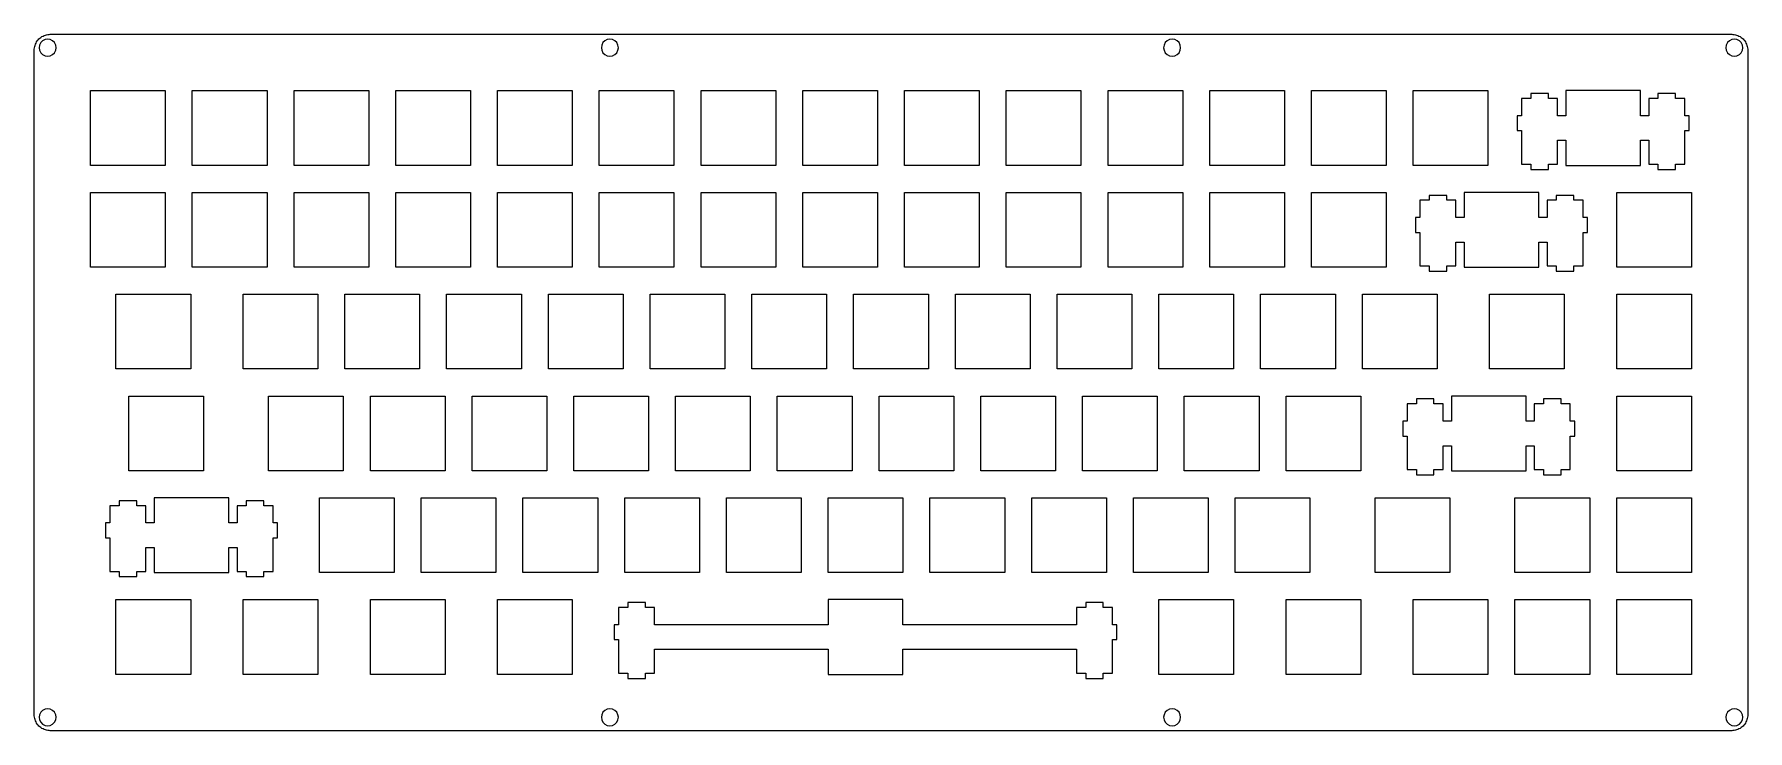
# Model space of a CAD drawing. Extents: x 0 to 321, y 0 to 130.
import ezdxf

# ---------------------------------------------------------------- set-up
doc = ezdxf.new("R2010")
doc.units = 0
doc.header["$MEASUREMENT"] = 0

msp = doc.modelspace()

# ---------------------------------------------------------------- linework, layer by layer
at = {"color": 0}
for p, q in [((0.177767, 128.133), (0.241157, 128.36)), ((0.241157, 128.36), (0.323839, 128.58)), ((0.323839, 128.58), (0.421679, 128.794)), ((0.421679, 128.794), (0.537436, 129.001)), ((0.537436, 129.001), (0.666972, 129.197)), ((0.666972, 129.197), (0.813043, 129.381)), ((0.813043, 129.381), (0.972894, 129.555)), ((0.972894, 129.555), (1.14653, 129.715)), ((1.08314, 128.421), (1.00459, 127.929)), ((1.30914, 128.866), (1.08314, 128.421)), ((1.14653, 129.715), (1.33119, 129.861)), ((1.66191, 129.219), (1.30914, 128.866)), ((1.33119, 129.861), (1.52687, 129.99)), ((1.52687, 129.99), (1.73357, 130.106)), ((2.10702, 129.445), (1.66191, 129.219)), ((1.73357, 130.106), (1.94717, 130.204)), ((1.94717, 130.204), (2.16765, 130.286)), ((2.59898, 129.523), (2.10702, 129.445)), ((2.16765, 130.286), (2.39503, 130.35)), ((2.39503, 130.35), (2.62516, 130.397)), ((3.09232, 129.445), (2.59898, 129.523)), ((2.62516, 130.397), (2.85943, 130.423)), ((2.85943, 130.423), (3.09507, 130.433)), ((3.53741, 129.219), (3.09232, 129.445)), ((3.09507, 130.433), (317.906, 130.433)), ((3.89019, 128.866), (3.53741, 129.219)), ((4.11621, 128.421), (3.89019, 128.866)), ((4.19474, 127.929), (4.11621, 128.421)), ((106.35, 128.421), (106.273, 127.927)), ((106.576, 128.866), (106.35, 128.421)), ((106.929, 129.219), (106.576, 128.866)), ((107.374, 129.445), (106.929, 129.219)), ((107.867, 129.522), (107.374, 129.445)), ((108.359, 129.445), (107.867, 129.522)), ((108.804, 129.219), (108.359, 129.445)), ((109.157, 128.866), (108.804, 129.219)), ((109.383, 128.421), (109.157, 128.866)), ((109.463, 127.927), (109.383, 128.421)), ((211.617, 128.421), (211.54, 127.927)), ((211.843, 128.866), (211.617, 128.421)), ((212.196, 129.219), (211.843, 128.866)), ((212.641, 129.445), (212.196, 129.219)), ((213.134, 129.522), (212.641, 129.445)), ((213.626, 129.445), (213.134, 129.522)), ((214.071, 129.219), (213.626, 129.445)), ((214.424, 128.866), (214.071, 129.219)), ((214.65, 128.421), (214.424, 128.866)), ((214.73, 127.927), (214.65, 128.421)), ((316.884, 128.421), (316.807, 127.927)), ((317.11, 128.866), (316.884, 128.421)), ((317.464, 129.219), (317.11, 128.866)), ((317.908, 129.445), (317.464, 129.219)), ((317.906, 130.433), (318.142, 130.423)), ((318.401, 129.522), (317.908, 129.445)), ((318.142, 130.423), (318.375, 130.397)), ((318.375, 130.397), (318.607, 130.35)), ((318.893, 129.445), (318.401, 129.522)), ((318.607, 130.35), (318.834, 130.286)), ((318.834, 130.286), (319.054, 130.204)), ((319.338, 129.219), (318.893, 129.445)), ((319.054, 130.204), (319.268, 130.106)), ((319.268, 130.106), (319.473, 129.99)), ((319.691, 128.866), (319.338, 129.219)), ((319.473, 129.99), (319.669, 129.861)), ((319.669, 129.861), (319.855, 129.715)), ((319.917, 128.421), (319.691, 128.866)), ((319.855, 129.715), (320.027, 129.555)), ((319.997, 127.927), (319.917, 128.421)), ((320.027, 129.555), (320.187, 129.381)), ((320.187, 129.381), (320.333, 129.197)), ((320.333, 129.197), (320.464, 129.001)), ((320.464, 129.001), (320.58, 128.794)), ((320.58, 128.794), (320.678, 128.58)), ((320.678, 128.58), (320.759, 128.36)), ((320.759, 128.36), (320.824, 128.133)), ((0.095085, 127.433), (0.104731, 127.669)), ((0.095085, 3.12263), (0.095085, 127.433)), ((0.104731, 127.669), (0.130914, 127.903)), ((0.130914, 127.903), (0.177767, 128.133)), ((1.00459, 127.929), (1.08314, 127.435)), ((1.08314, 127.435), (1.30914, 126.99)), ((1.30914, 126.99), (1.66191, 126.638)), ((1.66191, 126.638), (2.10702, 126.412)), ((2.10702, 126.412), (2.59898, 126.333)), ((2.59898, 126.333), (3.09232, 126.412)), ((3.09232, 126.412), (3.53741, 126.638)), ((3.53741, 126.638), (3.89019, 126.99)), ((3.89019, 126.99), (4.11621, 127.435)), ((4.11621, 127.435), (4.19474, 127.929)), ((106.273, 127.927), (106.35, 127.435)), ((106.35, 127.435), (106.576, 126.99)), ((106.576, 126.99), (106.929, 126.638)), ((106.929, 126.638), (107.374, 126.412)), ((107.374, 126.412), (107.867, 126.331)), ((107.867, 126.331), (108.359, 126.412)), ((108.359, 126.412), (108.804, 126.638)), ((108.804, 126.638), (109.157, 126.99)), ((109.157, 126.99), (109.383, 127.435)), ((109.383, 127.435), (109.463, 127.927)), ((211.54, 127.927), (211.617, 127.435)), ((211.617, 127.435), (211.843, 126.99)), ((211.843, 126.99), (212.196, 126.638)), ((212.196, 126.638), (212.641, 126.412)), ((212.641, 126.412), (213.134, 126.331)), ((213.134, 126.331), (213.626, 126.412)), ((213.626, 126.412), (214.071, 126.638)), ((214.071, 126.638), (214.424, 126.99)), ((214.424, 126.99), (214.65, 127.435)), ((214.65, 127.435), (214.73, 127.927)), ((316.807, 127.927), (316.884, 127.435)), ((316.884, 127.435), (317.11, 126.99)), ((317.11, 126.99), (317.464, 126.638)), ((317.464, 126.638), (317.908, 126.412)), ((317.908, 126.412), (318.401, 126.331)), ((318.401, 126.331), (318.893, 126.412)), ((318.893, 126.412), (319.338, 126.638)), ((319.338, 126.638), (319.691, 126.99)), ((319.691, 126.99), (319.917, 127.435)), ((319.917, 127.435), (319.997, 127.927)), ((320.824, 128.133), (320.869, 127.903)), ((320.869, 127.903), (320.897, 127.669)), ((320.897, 127.669), (320.906, 127.433)), ((320.906, 127.433), (320.906, 3.12263)), ((10.6302, 119.898), (24.62, 119.898)), ((10.6302, 105.908), (10.6302, 119.898)), ((24.62, 119.898), (24.62, 105.908)), ((29.6802, 119.898), (43.67, 119.898)), ((29.6802, 105.908), (29.6802, 119.898)), ((43.67, 119.898), (43.67, 105.908)), ((48.7303, 119.898), (62.72, 119.898)), ((48.7303, 105.908), (48.7303, 119.898)), ((62.72, 119.898), (62.72, 105.908)), ((67.7788, 119.898), (81.77, 119.898)), ((67.7788, 105.908), (67.7788, 119.898)), ((81.77, 119.898), (81.77, 105.908)), ((86.8288, 119.898), (100.82, 119.898)), ((86.8288, 105.908), (86.8288, 119.898)), ((100.82, 119.898), (100.82, 105.908)), ((105.879, 119.898), (119.87, 119.898)), ((105.879, 105.908), (105.879, 119.898)), ((119.87, 119.898), (119.87, 105.908)), ((124.929, 119.898), (138.92, 119.898)), ((124.929, 105.908), (124.929, 119.898)), ((138.92, 119.898), (138.92, 105.908)), ((143.98, 119.898), (157.97, 119.898)), ((143.98, 105.908), (143.98, 119.898)), ((157.97, 119.898), (157.97, 105.908)), ((163.03, 119.898), (177.02, 119.898)), ((163.03, 105.908), (163.03, 119.898)), ((177.02, 119.898), (177.02, 105.908)), ((182.08, 119.898), (196.07, 119.898)), ((182.08, 105.908), (182.08, 119.898)), ((196.07, 119.898), (196.07, 105.908)), ((201.13, 119.898), (215.12, 119.898)), ((201.13, 105.908), (201.13, 119.898)), ((215.12, 119.898), (215.12, 105.908)), ((220.18, 119.898), (234.17, 119.898)), ((220.18, 105.908), (220.18, 119.898)), ((234.17, 119.898), (234.17, 105.908)), ((239.23, 119.898), (253.22, 119.898)), ((239.23, 105.908), (239.23, 119.898)), ((253.22, 119.898), (253.22, 105.908)), ((258.28, 119.898), (272.27, 119.898)), ((258.28, 105.908), (258.28, 119.898)), ((272.27, 119.898), (272.27, 105.908)), ((283.596, 119.348), (280.305, 119.348)), ((280.305, 119.348), (280.305, 118.427)), ((283.596, 118.427), (283.596, 119.348)), ((286.855, 119.898), (286.855, 115.197)), ((300.845, 119.898), (286.855, 119.898)), ((300.845, 115.197), (300.845, 119.898)), ((307.395, 119.348), (304.105, 119.348)), ((304.105, 119.348), (304.105, 118.427)), ((307.395, 118.427), (307.395, 119.348)), ((280.305, 118.427), (278.58, 118.427)), ((278.58, 118.427), (278.58, 115.197)), ((285.32, 118.427), (283.596, 118.427)), ((285.32, 115.197), (285.32, 118.427)), ((304.105, 118.427), (302.38, 118.427)), ((302.38, 118.427), (302.38, 115.197)), ((309.12, 118.427), (307.395, 118.427)), ((309.12, 115.197), (309.12, 118.427)), ((278.58, 115.197), (277.756, 115.197)), ((277.756, 115.197), (277.756, 112.408)), ((277.756, 112.408), (278.58, 112.408)), ((278.58, 112.408), (278.58, 106.138)), ((286.855, 115.197), (285.32, 115.197)), ((302.38, 115.197), (300.845, 115.197)), ((309.946, 115.197), (309.12, 115.197)), ((309.12, 106.138), (309.12, 112.408)), ((309.12, 112.408), (309.946, 112.408)), ((309.946, 112.408), (309.946, 115.197)), ((285.32, 106.138), (285.32, 110.607)), ((285.32, 110.607), (286.855, 110.607)), ((286.855, 110.607), (286.855, 105.908)), ((300.845, 105.908), (300.845, 110.607)), ((300.845, 110.607), (302.38, 110.607)), ((302.38, 110.607), (302.38, 106.138)), ((24.62, 105.908), (10.6302, 105.908)), ((43.67, 105.908), (29.6802, 105.908)), ((62.72, 105.908), (48.7303, 105.908)), ((81.77, 105.908), (67.7788, 105.908)), ((100.82, 105.908), (86.8288, 105.908)), ((119.87, 105.908), (105.879, 105.908)), ((138.92, 105.908), (124.929, 105.908)), ((157.97, 105.908), (143.98, 105.908)), ((177.02, 105.908), (163.03, 105.908)), ((196.07, 105.908), (182.08, 105.908)), ((215.12, 105.908), (201.13, 105.908)), ((234.17, 105.908), (220.18, 105.908)), ((253.22, 105.908), (239.23, 105.908)), ((272.27, 105.908), (258.28, 105.908)), ((278.58, 106.138), (280.305, 106.138)), ((280.305, 106.138), (280.305, 105.157)), ((283.596, 105.157), (283.596, 106.138)), ((283.596, 106.138), (285.32, 106.138)), ((286.855, 105.908), (300.845, 105.908)), ((302.38, 106.138), (304.105, 106.138)), ((304.105, 106.138), (304.105, 105.157)), ((307.395, 105.157), (307.395, 106.138)), ((307.395, 106.138), (309.12, 106.138)), ((280.305, 105.157), (283.596, 105.157)), ((304.105, 105.157), (307.395, 105.157)), ((10.6302, 100.848), (24.62, 100.848)), ((10.6302, 86.8578), (10.6302, 100.848)), ((24.62, 100.848), (24.62, 86.8578)), ((29.6802, 100.848), (43.67, 100.848)), ((29.6802, 86.8578), (29.6802, 100.848)), ((43.67, 100.848), (43.67, 86.8578)), ((48.7303, 100.848), (62.72, 100.848)), ((48.7303, 86.8578), (48.7303, 100.848)), ((62.72, 100.848), (62.72, 86.8578)), ((67.7788, 100.848), (81.77, 100.848)), ((67.7788, 86.8578), (67.7788, 100.848)), ((81.77, 100.848), (81.77, 86.8578)), ((86.8288, 100.848), (100.82, 100.848)), ((86.8288, 86.8578), (86.8288, 100.848)), ((100.82, 100.848), (100.82, 86.8578)), ((105.879, 100.848), (119.87, 100.848)), ((105.879, 86.8578), (105.879, 100.848)), ((119.87, 100.848), (119.87, 86.8578)), ((124.929, 100.848), (138.92, 100.848)), ((124.929, 86.8578), (124.929, 100.848)), ((138.92, 100.848), (138.92, 86.8578)), ((143.98, 100.848), (157.97, 100.848)), ((143.98, 86.8578), (143.98, 100.848)), ((157.97, 100.848), (157.97, 86.8578)), ((163.03, 100.848), (177.02, 100.848)), ((163.03, 86.8578), (163.03, 100.848)), ((177.02, 100.848), (177.02, 86.8578)), ((182.08, 100.848), (196.07, 100.848)), ((182.08, 86.8578), (182.08, 100.848)), ((196.07, 100.848), (196.07, 86.8578)), ((201.13, 100.848), (215.12, 100.848)), ((201.13, 86.8578), (201.13, 100.848)), ((215.12, 100.848), (215.12, 86.8578)), ((220.18, 100.848), (234.17, 100.848)), ((220.18, 86.8578), (220.18, 100.848)), ((234.17, 100.848), (234.17, 86.8578)), ((239.23, 100.848), (253.22, 100.848)), ((239.23, 86.8578), (239.23, 100.848)), ((253.22, 100.848), (253.22, 86.8578)), ((264.546, 100.298), (261.255, 100.298)), ((261.255, 100.298), (261.255, 99.3771)), ((264.546, 99.3771), (264.546, 100.298)), ((267.805, 100.848), (267.805, 96.1471)), ((281.795, 100.848), (267.805, 100.848)), ((281.795, 96.1471), (281.795, 100.848)), ((288.345, 100.298), (285.055, 100.298)), ((285.055, 100.298), (285.055, 99.3771)), ((288.345, 99.3771), (288.345, 100.298)), ((296.38, 100.848), (310.37, 100.848)), ((296.38, 86.8578), (296.38, 100.848)), ((310.37, 100.848), (310.37, 86.8578)), ((261.255, 99.3771), (259.53, 99.3771)), ((259.53, 99.3771), (259.53, 96.1471)), ((266.27, 99.3771), (264.546, 99.3771)), ((266.27, 96.1471), (266.27, 99.3771)), ((285.055, 99.3771), (283.33, 99.3771)), ((283.33, 99.3771), (283.33, 96.1471)), ((290.07, 99.3771), (288.345, 99.3771)), ((290.07, 96.1471), (290.07, 99.3771)), ((259.53, 96.1471), (258.706, 96.1471)), ((258.706, 96.1471), (258.706, 93.3581)), ((258.706, 93.3581), (259.53, 93.3581)), ((259.53, 93.3581), (259.53, 87.0878)), ((267.805, 96.1471), (266.27, 96.1471)), ((283.33, 96.1471), (281.795, 96.1471)), ((290.896, 96.1471), (290.07, 96.1471)), ((290.07, 87.0878), (290.07, 93.3581)), ((290.07, 93.3581), (290.896, 93.3581)), ((290.896, 93.3581), (290.896, 96.1471)), ((266.27, 87.0878), (266.27, 91.5568)), ((266.27, 91.5568), (267.805, 91.5568)), ((267.805, 91.5568), (267.805, 86.8578)), ((281.795, 86.8578), (281.795, 91.5568)), ((281.795, 91.5568), (283.33, 91.5568)), ((283.33, 91.5568), (283.33, 87.0878)), ((24.62, 86.8578), (10.6302, 86.8578)), ((43.67, 86.8578), (29.6802, 86.8578)), ((62.72, 86.8578), (48.7303, 86.8578)), ((81.77, 86.8578), (67.7788, 86.8578)), ((100.82, 86.8578), (86.8288, 86.8578)), ((119.87, 86.8578), (105.879, 86.8578)), ((138.92, 86.8578), (124.929, 86.8578)), ((157.97, 86.8578), (143.98, 86.8578)), ((177.02, 86.8578), (163.03, 86.8578)), ((196.07, 86.8578), (182.08, 86.8578)), ((215.12, 86.8578), (201.13, 86.8578)), ((234.17, 86.8578), (220.18, 86.8578)), ((253.22, 86.8578), (239.23, 86.8578)), ((259.53, 87.0878), (261.255, 87.0878)), ((261.255, 87.0878), (261.255, 86.1081)), ((264.546, 86.1081), (264.546, 87.0878)), ((264.546, 87.0878), (266.27, 87.0878)), ((267.805, 86.8578), (281.795, 86.8578)), ((283.33, 87.0878), (285.055, 87.0878)), ((285.055, 87.0878), (285.055, 86.1081)), ((288.345, 86.1081), (288.345, 87.0878)), ((288.345, 87.0878), (290.07, 87.0878)), ((310.37, 86.8578), (296.38, 86.8578)), ((261.255, 86.1081), (264.546, 86.1081)), ((285.055, 86.1081), (288.345, 86.1081)), ((15.3927, 81.7975), (29.3825, 81.7975)), ((15.3927, 67.8078), (15.3927, 81.7975)), ((29.3825, 81.7975), (29.3825, 67.8078)), ((39.2053, 81.7975), (53.195, 81.7975)), ((39.2053, 67.8078), (39.2053, 81.7975)), ((53.195, 81.7975), (53.195, 67.8078)), ((58.2553, 81.7975), (72.245, 81.7975)), ((58.2553, 67.8078), (58.2553, 81.7975)), ((72.245, 81.7975), (72.245, 67.8078)), ((77.3053, 81.7975), (91.295, 81.7975)), ((77.3053, 67.8078), (77.3053, 81.7975)), ((91.295, 81.7975), (91.295, 67.8078)), ((96.3538, 81.7975), (110.345, 81.7975)), ((96.3538, 67.8078), (96.3538, 81.7975)), ((110.345, 81.7975), (110.345, 67.8078)), ((115.404, 81.7975), (129.395, 81.7975)), ((115.404, 67.8078), (115.404, 81.7975)), ((129.395, 81.7975), (129.395, 67.8078)), ((134.454, 81.7975), (148.445, 81.7975)), ((134.454, 67.8078), (134.454, 81.7975)), ((148.445, 81.7975), (148.445, 67.8078)), ((153.505, 81.7975), (167.495, 81.7975)), ((153.505, 67.8078), (153.505, 81.7975)), ((167.495, 81.7975), (167.495, 67.8078)), ((172.555, 81.7975), (186.545, 81.7975)), ((172.555, 67.8078), (172.555, 81.7975)), ((186.545, 81.7975), (186.545, 67.8078)), ((191.605, 81.7975), (205.595, 81.7975)), ((191.605, 67.8078), (191.605, 81.7975)), ((205.595, 81.7975), (205.595, 67.8078)), ((210.655, 81.7975), (224.645, 81.7975)), ((210.655, 67.8078), (210.655, 81.7975)), ((224.645, 81.7975), (224.645, 67.8078)), ((229.705, 81.7975), (243.695, 81.7975)), ((229.705, 67.8078), (229.705, 81.7975)), ((243.695, 81.7975), (243.695, 67.8078)), ((248.755, 81.7975), (262.745, 81.7975)), ((248.755, 67.8078), (248.755, 81.7975)), ((262.745, 81.7975), (262.745, 67.8078)), ((272.568, 81.7975), (286.558, 81.7975)), ((272.568, 67.8078), (272.568, 81.7975)), ((286.558, 81.7975), (286.558, 67.8078)), ((296.38, 81.7975), (310.37, 81.7975)), ((296.38, 67.8078), (296.38, 81.7975)), ((310.37, 81.7975), (310.37, 67.8078)), ((29.3825, 67.8078), (15.3927, 67.8078)), ((53.195, 67.8078), (39.2053, 67.8078)), ((72.245, 67.8078), (58.2553, 67.8078)), ((91.295, 67.8078), (77.3053, 67.8078)), ((110.345, 67.8078), (96.3538, 67.8078)), ((129.395, 67.8078), (115.404, 67.8078)), ((148.445, 67.8078), (134.454, 67.8078)), ((167.495, 67.8078), (153.505, 67.8078)), ((186.545, 67.8078), (172.555, 67.8078)), ((205.595, 67.8078), (191.605, 67.8078)), ((224.645, 67.8078), (210.655, 67.8078)), ((243.695, 67.8078), (229.705, 67.8078)), ((262.745, 67.8078), (248.755, 67.8078)), ((286.558, 67.8078), (272.568, 67.8078)), ((310.37, 67.8078), (296.38, 67.8078)), ((17.7739, 62.7489), (31.7638, 62.7489)), ((17.7739, 48.7578), (17.7739, 62.7489)), ((31.7638, 62.7489), (31.7638, 48.7578)), ((43.9678, 62.7489), (57.9575, 62.7489)), ((43.9678, 48.7578), (43.9678, 62.7489)), ((57.9575, 62.7489), (57.9575, 48.7578)), ((63.0178, 62.7489), (77.0075, 62.7489)), ((63.0178, 48.7578), (63.0178, 62.7489)), ((77.0075, 62.7489), (77.0075, 48.7578)), ((82.0678, 62.7489), (96.0575, 62.7489)), ((82.0678, 48.7578), (82.0678, 62.7489)), ((96.0575, 62.7489), (96.0575, 48.7578)), ((101.118, 62.7489), (115.108, 62.7489)), ((101.118, 48.7578), (101.118, 62.7489)), ((115.108, 62.7489), (115.108, 48.7578)), ((120.168, 62.7489), (134.158, 62.7489)), ((120.168, 48.7578), (120.168, 62.7489)), ((134.158, 62.7489), (134.158, 48.7578)), ((139.218, 62.7489), (153.208, 62.7489)), ((139.218, 48.7578), (139.218, 62.7489)), ((153.208, 62.7489), (153.208, 48.7578)), ((158.268, 62.7489), (172.258, 62.7489)), ((158.268, 48.7578), (158.268, 62.7489)), ((172.258, 62.7489), (172.258, 48.7578)), ((177.318, 62.7489), (191.308, 62.7489)), ((177.318, 48.7578), (177.318, 62.7489)), ((191.308, 62.7489), (191.308, 48.7578)), ((196.368, 62.7489), (210.358, 62.7489)), ((196.368, 48.7578), (196.368, 62.7489)), ((210.358, 62.7489), (210.358, 48.7578)), ((215.418, 62.7489), (229.408, 62.7489)), ((215.418, 48.7578), (215.418, 62.7489)), ((229.408, 62.7489), (229.408, 48.7578)), ((234.468, 62.7489), (248.458, 62.7489)), ((234.468, 48.7578), (234.468, 62.7489)), ((248.458, 62.7489), (248.458, 48.7578)), ((258.874, 61.2786), (257.149, 61.2786)), ((257.149, 61.2786), (257.149, 58.0485)), ((262.164, 62.1979), (258.874, 62.1979)), ((258.874, 62.1979), (258.874, 61.2786)), ((262.164, 61.2786), (262.164, 62.1979)), ((263.889, 61.2786), (262.164, 61.2786)), ((263.889, 58.0485), (263.889, 61.2786)), ((265.424, 62.7489), (265.424, 58.0485)), ((279.414, 62.7489), (265.424, 62.7489)), ((279.414, 58.0485), (279.414, 62.7489)), ((282.673, 61.2786), (280.949, 61.2786)), ((280.949, 61.2786), (280.949, 58.0485)), ((285.963, 62.1979), (282.673, 62.1979)), ((282.673, 62.1979), (282.673, 61.2786)), ((285.963, 61.2786), (285.963, 62.1979)), ((287.689, 61.2786), (285.963, 61.2786)), ((287.689, 58.0485), (287.689, 61.2786)), ((296.38, 62.7489), (310.37, 62.7489)), ((296.38, 48.7578), (296.38, 62.7489)), ((310.37, 62.7489), (310.37, 48.7578)), ((257.149, 58.0485), (256.323, 58.0485)), ((256.323, 58.0485), (256.323, 55.2581)), ((265.424, 58.0485), (263.889, 58.0485)), ((280.949, 58.0485), (279.414, 58.0485)), ((288.513, 58.0485), (287.689, 58.0485)), ((288.513, 55.2581), (288.513, 58.0485)), ((256.323, 55.2581), (257.149, 55.2581)), ((257.149, 55.2581), (257.149, 48.9878)), ((287.689, 48.9878), (287.689, 55.2581)), ((287.689, 55.2581), (288.513, 55.2581)), ((263.889, 48.9878), (263.889, 53.4568)), ((263.889, 53.4568), (265.424, 53.4568)), ((265.424, 53.4568), (265.424, 48.7578)), ((279.414, 48.7578), (279.414, 53.4568)), ((279.414, 53.4568), (280.949, 53.4568)), ((280.949, 53.4568), (280.949, 48.9878)), ((31.7638, 48.7578), (17.7739, 48.7578)), ((57.9575, 48.7578), (43.9678, 48.7578)), ((77.0075, 48.7578), (63.0178, 48.7578)), ((96.0575, 48.7578), (82.0678, 48.7578)), ((115.108, 48.7578), (101.118, 48.7578)), ((134.158, 48.7578), (120.168, 48.7578)), ((153.208, 48.7578), (139.218, 48.7578)), ((172.258, 48.7578), (158.268, 48.7578)), ((191.308, 48.7578), (177.318, 48.7578)), ((210.358, 48.7578), (196.368, 48.7578)), ((229.408, 48.7578), (215.418, 48.7578)), ((248.458, 48.7578), (234.468, 48.7578)), ((257.149, 48.9878), (258.874, 48.9878)), ((258.874, 48.9878), (258.874, 48.0067)), ((262.164, 48.0067), (262.164, 48.9878)), ((262.164, 48.9878), (263.889, 48.9878)), ((265.424, 48.7578), (279.414, 48.7578)), ((280.949, 48.9878), (282.673, 48.9878)), ((282.673, 48.9878), (282.673, 48.0067)), ((285.963, 48.0067), (285.963, 48.9878)), ((285.963, 48.9878), (287.689, 48.9878)), ((310.37, 48.7578), (296.38, 48.7578)), ((258.874, 48.0067), (262.164, 48.0067)), ((282.673, 48.0067), (285.963, 48.0067)), ((15.9866, 42.2286), (14.2613, 42.2286)), ((14.2613, 42.2286), (14.2613, 38.9985)), ((19.276, 43.1479), (15.9866, 43.1479)), ((15.9866, 43.1479), (15.9866, 42.2286)), ((19.276, 42.2286), (19.276, 43.1479)), ((21.0013, 42.2286), (19.276, 42.2286)), ((21.0013, 38.9985), (21.0013, 42.2286)), ((22.5364, 43.6989), (22.5364, 38.9985)), ((36.5263, 43.6989), (22.5364, 43.6989)), ((36.5263, 38.9985), (36.5263, 43.6989)), ((39.7866, 42.2286), (38.0615, 42.2286)), ((38.0615, 42.2286), (38.0615, 38.9985)), ((43.0759, 43.1479), (39.7866, 43.1479)), ((39.7866, 43.1479), (39.7866, 42.2286)), ((43.0759, 42.2286), (43.0759, 43.1479)), ((44.8014, 42.2286), (43.0759, 42.2286)), ((44.8014, 38.9985), (44.8014, 42.2286)), ((53.4928, 43.6989), (67.4825, 43.6989)), ((53.4928, 29.7077), (53.4928, 43.6989)), ((67.4825, 43.6989), (67.4825, 29.7077)), ((72.5428, 43.6989), (86.5325, 43.6989)), ((72.5428, 29.7077), (72.5428, 43.6989)), ((86.5325, 43.6989), (86.5325, 29.7077)), ((91.5928, 43.6989), (105.583, 43.6989)), ((91.5928, 29.7077), (91.5928, 43.6989)), ((105.583, 43.6989), (105.583, 29.7077)), ((110.643, 43.6989), (124.633, 43.6989)), ((110.643, 29.7077), (110.643, 43.6989)), ((124.633, 43.6989), (124.633, 29.7077)), ((129.693, 43.6989), (143.683, 43.6989)), ((129.693, 29.7077), (129.693, 43.6989)), ((143.683, 43.6989), (143.683, 29.7077)), ((148.743, 43.6989), (162.733, 43.6989)), ((148.743, 29.7077), (148.743, 43.6989)), ((162.733, 43.6989), (162.733, 29.7077)), ((167.793, 43.6989), (181.783, 43.6989)), ((167.793, 29.7077), (167.793, 43.6989)), ((181.783, 43.6989), (181.783, 29.7077)), ((186.843, 43.6989), (200.833, 43.6989)), ((186.843, 29.7077), (186.843, 43.6989)), ((200.833, 43.6989), (200.833, 29.7077)), ((205.893, 43.6989), (219.883, 43.6989)), ((205.893, 29.7077), (205.893, 43.6989)), ((219.883, 43.6989), (219.883, 29.7077)), ((224.943, 43.6989), (238.933, 43.6989)), ((224.943, 29.7077), (224.943, 43.6989)), ((238.933, 43.6989), (238.933, 29.7077)), ((251.137, 43.6989), (265.126, 43.6989)), ((251.137, 29.7077), (251.137, 43.6989)), ((265.126, 43.6989), (265.126, 29.7077)), ((277.33, 43.6989), (291.32, 43.6989)), ((277.33, 29.7077), (277.33, 43.6989)), ((291.32, 43.6989), (291.32, 29.7077)), ((296.38, 43.6989), (310.37, 43.6989)), ((296.38, 29.7077), (296.38, 43.6989)), ((310.37, 43.6989), (310.37, 29.7077)), ((14.2613, 38.9985), (13.4359, 38.9985)), ((13.4359, 38.9985), (13.4359, 36.2081)), ((22.5364, 38.9985), (21.0013, 38.9985)), ((38.0615, 38.9985), (36.5263, 38.9985)), ((45.6269, 38.9985), (44.8014, 38.9985)), ((45.6269, 36.2081), (45.6269, 38.9985)), ((13.4359, 36.2081), (14.2613, 36.2081)), ((14.2613, 36.2081), (14.2613, 29.9379)), ((44.8014, 29.9379), (44.8014, 36.2081)), ((44.8014, 36.2081), (45.6269, 36.2081)), ((21.0013, 29.9379), (21.0013, 34.4083)), ((21.0013, 34.4083), (22.5364, 34.4083)), ((22.5364, 34.4083), (22.5364, 29.7077)), ((36.5263, 29.7077), (36.5263, 34.4083)), ((36.5263, 34.4083), (38.0615, 34.4083)), ((38.0615, 34.4083), (38.0615, 29.9379)), ((14.2613, 29.9379), (15.9866, 29.9379)), ((15.9866, 29.9379), (15.9866, 28.9567)), ((15.9866, 28.9567), (19.276, 28.9567)), ((19.276, 28.9567), (19.276, 29.9379)), ((19.276, 29.9379), (21.0013, 29.9379)), ((22.5364, 29.7077), (36.5263, 29.7077)), ((38.0615, 29.9379), (39.7866, 29.9379)), ((39.7866, 29.9379), (39.7866, 28.9567)), ((39.7866, 28.9567), (43.0759, 28.9567)), ((43.0759, 28.9567), (43.0759, 29.9379)), ((43.0759, 29.9379), (44.8014, 29.9379)), ((67.4825, 29.7077), (53.4928, 29.7077)), ((86.5325, 29.7077), (72.5428, 29.7077)), ((105.583, 29.7077), (91.5928, 29.7077)), ((124.633, 29.7077), (110.643, 29.7077)), ((143.683, 29.7077), (129.693, 29.7077)), ((162.733, 29.7077), (148.743, 29.7077)), ((181.783, 29.7077), (167.793, 29.7077)), ((200.833, 29.7077), (186.843, 29.7077)), ((219.883, 29.7077), (205.893, 29.7077)), ((238.933, 29.7077), (224.943, 29.7077)), ((265.126, 29.7077), (251.137, 29.7077)), ((291.32, 29.7077), (277.33, 29.7077)), ((310.37, 29.7077), (296.38, 29.7077)), ((15.3927, 24.649), (29.3825, 24.649)), ((15.3927, 10.6577), (15.3927, 24.649)), ((29.3825, 24.649), (29.3825, 10.6577)), ((39.2053, 24.649), (53.195, 24.649)), ((39.2053, 10.6577), (39.2053, 24.649)), ((53.195, 24.649), (53.195, 10.6577)), ((63.0178, 24.649), (77.0075, 24.649)), ((63.0178, 10.6577), (63.0178, 24.649)), ((77.0075, 24.649), (77.0075, 10.6577)), ((86.8303, 24.649), (100.82, 24.649)), ((86.8303, 10.6577), (86.8303, 24.649)), ((100.82, 24.649), (100.82, 10.6577)), ((111.231, 23.1786), (109.506, 23.1786)), ((109.506, 23.1786), (109.506, 19.9485)), ((114.52, 24.0978), (111.231, 24.0978)), ((111.231, 24.0978), (111.231, 23.1786)), ((114.52, 23.1786), (114.52, 24.0978)), ((116.246, 23.1786), (114.52, 23.1786)), ((116.246, 19.9485), (116.246, 23.1786)), ((148.743, 24.649), (148.743, 19.9485)), ((162.733, 24.649), (148.743, 24.649)), ((162.733, 19.9485), (162.733, 24.649)), ((196.956, 23.1786), (195.231, 23.1786)), ((195.231, 23.1786), (195.231, 19.9485)), ((200.245, 24.0978), (196.956, 24.0978)), ((196.956, 24.0978), (196.956, 23.1786)), ((200.245, 23.1786), (200.245, 24.0978)), ((201.971, 23.1786), (200.245, 23.1786)), ((201.971, 19.9485), (201.971, 23.1786)), ((210.655, 24.649), (224.645, 24.649)), ((210.655, 10.6577), (210.655, 24.649)), ((224.645, 24.649), (224.645, 10.6577)), ((234.468, 24.649), (248.458, 24.649)), ((234.468, 10.6577), (234.468, 24.649)), ((248.458, 24.649), (248.458, 10.6577)), ((258.28, 24.649), (272.27, 24.649)), ((258.28, 10.6577), (258.28, 24.649)), ((272.27, 24.649), (272.27, 10.6577)), ((277.33, 24.649), (291.32, 24.649)), ((277.33, 10.6577), (277.33, 24.649)), ((291.32, 24.649), (291.32, 10.6577)), ((296.38, 24.649), (310.37, 24.649)), ((296.38, 10.6577), (296.38, 24.649)), ((310.37, 24.649), (310.37, 10.6577)), ((109.506, 19.9485), (108.68, 19.9485)), ((108.68, 19.9485), (108.68, 17.1579)), ((148.743, 19.9485), (116.246, 19.9485)), ((195.231, 19.9485), (162.733, 19.9485)), ((202.795, 19.9485), (201.971, 19.9485)), ((202.795, 17.1579), (202.795, 19.9485)), ((108.68, 17.1579), (109.506, 17.1579)), ((109.506, 17.1579), (109.506, 10.8879)), ((201.971, 10.8879), (201.971, 17.1579)), ((201.971, 17.1579), (202.795, 17.1579)), ((116.246, 10.8879), (116.246, 15.3583)), ((116.246, 15.3583), (148.743, 15.3583)), ((148.743, 15.3583), (148.743, 10.6577)), ((162.733, 10.6577), (162.733, 15.3583)), ((162.733, 15.3583), (195.231, 15.3583)), ((195.231, 15.3583), (195.231, 10.8879)), ((29.3825, 10.6577), (15.3927, 10.6577)), ((53.195, 10.6577), (39.2053, 10.6577)), ((77.0075, 10.6577), (63.0178, 10.6577)), ((100.82, 10.6577), (86.8303, 10.6577)), ((109.506, 10.8879), (111.231, 10.8879)), ((111.231, 10.8879), (111.231, 9.90808)), ((111.231, 9.90808), (114.52, 9.90808)), ((114.52, 9.90808), (114.52, 10.8879)), ((114.52, 10.8879), (116.246, 10.8879)), ((148.743, 10.6577), (162.733, 10.6577)), ((195.231, 10.8879), (196.956, 10.8879)), ((196.956, 10.8879), (196.956, 9.90808)), ((196.956, 9.90808), (200.245, 9.90808)), ((200.245, 9.90808), (200.245, 10.8879)), ((200.245, 10.8879), (201.971, 10.8879)), ((224.645, 10.6577), (210.655, 10.6577)), ((248.458, 10.6577), (234.468, 10.6577)), ((272.27, 10.6577), (258.28, 10.6577)), ((291.32, 10.6577), (277.33, 10.6577)), ((310.37, 10.6577), (296.38, 10.6577)), ((1.30914, 3.56362), (1.08314, 3.11988)), ((1.66191, 3.91777), (1.30914, 3.56362)), ((2.10702, 4.14376), (1.66191, 3.91777)), ((2.59898, 4.22233), (2.10702, 4.14376)), ((3.09232, 4.14376), (2.59898, 4.22233)), ((3.53741, 3.91777), (3.09232, 4.14376)), ((3.89019, 3.56362), (3.53741, 3.91777)), ((4.11621, 3.11988), (3.89019, 3.56362)), ((106.576, 3.56362), (106.35, 3.11988)), ((106.929, 3.91777), (106.576, 3.56362)), ((107.374, 4.14376), (106.929, 3.91777)), ((107.867, 4.22233), (107.374, 4.14376)), ((108.359, 4.14376), (107.867, 4.22233)), ((108.804, 3.91777), (108.359, 4.14376)), ((109.157, 3.56362), (108.804, 3.91777)), ((109.383, 3.11988), (109.157, 3.56362)), ((211.843, 3.56362), (211.617, 3.11988)), ((212.196, 3.91777), (211.843, 3.56362)), ((212.641, 4.14376), (212.196, 3.91777)), ((213.134, 4.22233), (212.641, 4.14376)), ((213.626, 4.14376), (213.134, 4.22233)), ((214.071, 3.91777), (213.626, 4.14376)), ((214.424, 3.56362), (214.071, 3.91777)), ((214.65, 3.11988), (214.424, 3.56362)), ((317.11, 3.56362), (316.884, 3.11988)), ((317.464, 3.91777), (317.11, 3.56362)), ((317.908, 4.14376), (317.464, 3.91777)), ((318.401, 4.22233), (317.908, 4.14376)), ((318.893, 4.14376), (318.401, 4.22233)), ((319.338, 3.91777), (318.893, 4.14376)), ((319.691, 3.56362), (319.338, 3.91777)), ((319.917, 3.11988), (319.691, 3.56362)), ((0.104731, 2.88561), (0.095085, 3.12263)), ((0.130914, 2.65272), (0.104731, 2.88561)), ((0.177767, 2.42121), (0.130914, 2.65272)), ((0.241157, 2.19384), (0.177767, 2.42121)), ((0.323839, 1.97335), (0.241157, 2.19384)), ((0.421679, 1.75975), (0.323839, 1.97335)), ((0.537436, 1.55443), (0.421679, 1.75975)), ((0.666972, 1.35874), (0.537436, 1.55443)), ((0.813043, 1.17271), (0.666972, 1.35874)), ((0.972894, 1.00046), (0.813043, 1.17271)), ((1.14653, 0.840602), (0.972894, 1.00046)), ((1.08314, 3.11988), (1.00459, 2.62654)), ((1.00459, 2.62654), (1.08314, 2.13458)), ((1.08314, 2.13458), (1.30914, 1.68947)), ((1.33119, 0.694531), (1.14653, 0.840602)), ((1.30914, 1.68947), (1.66191, 1.3367)), ((1.52687, 0.563619), (1.33119, 0.694531)), ((1.73357, 0.447862), (1.52687, 0.563619)), ((1.66191, 1.3367), (2.10702, 1.1107)), ((1.94717, 0.350022), (1.73357, 0.447862)), ((2.16765, 0.268718), (1.94717, 0.350022)), ((2.10702, 1.1107), (2.59898, 1.03077)), ((2.39503, 0.20395), (2.16765, 0.268718)), ((2.62516, 0.158474), (2.39503, 0.20395)), ((2.59898, 1.03077), (3.09232, 1.1107)), ((2.85943, 0.130914), (2.62516, 0.158474)), ((3.09507, 0.122645), (2.85943, 0.130914)), ((3.09232, 1.1107), (3.53741, 1.3367)), ((317.906, 0.121267), (3.09507, 0.122645)), ((3.53741, 1.3367), (3.89019, 1.68947)), ((3.89019, 1.68947), (4.11621, 2.13458)), ((4.19474, 2.62654), (4.11621, 3.11988)), ((4.11621, 2.13458), (4.19474, 2.62654)), ((106.35, 3.11988), (106.271, 2.62654)), ((106.271, 2.62654), (106.35, 2.13458)), ((106.35, 2.13458), (106.576, 1.68947)), ((106.576, 1.68947), (106.929, 1.3367)), ((106.929, 1.3367), (107.374, 1.1107)), ((107.374, 1.1107), (107.867, 1.03077)), ((107.867, 1.03077), (108.359, 1.1107)), ((108.359, 1.1107), (108.804, 1.3367)), ((108.804, 1.3367), (109.157, 1.68947)), ((109.157, 1.68947), (109.383, 2.13458)), ((109.463, 2.62654), (109.383, 3.11988)), ((109.383, 2.13458), (109.463, 2.62654)), ((211.617, 3.11988), (211.54, 2.62654)), ((211.54, 2.62654), (211.617, 2.13458)), ((211.617, 2.13458), (211.843, 1.68947)), ((211.843, 1.68947), (212.196, 1.3367)), ((212.196, 1.3367), (212.641, 1.1107)), ((212.641, 1.1107), (213.134, 1.03077)), ((213.134, 1.03077), (213.626, 1.1107)), ((213.626, 1.1107), (214.071, 1.3367)), ((214.071, 1.3367), (214.424, 1.68947)), ((214.424, 1.68947), (214.65, 2.13458)), ((214.73, 2.62654), (214.65, 3.11988)), ((214.65, 2.13458), (214.73, 2.62654)), ((316.884, 3.11988), (316.807, 2.62654)), ((316.807, 2.62654), (316.884, 2.13458)), ((316.884, 2.13458), (317.11, 1.68947)), ((317.11, 1.68947), (317.464, 1.3367)), ((317.464, 1.3367), (317.908, 1.1107)), ((318.142, 0.130914), (317.906, 0.121267)), ((317.908, 1.1107), (318.401, 1.03077)), ((318.375, 0.158474), (318.142, 0.130914)), ((318.607, 0.20395), (318.375, 0.158474)), ((318.401, 1.03077), (318.893, 1.1107)), ((318.834, 0.268718), (318.607, 0.20395)), ((319.054, 0.350022), (318.834, 0.268718)), ((318.893, 1.1107), (319.338, 1.3367)), ((319.268, 0.447862), (319.054, 0.350022)), ((319.473, 0.563619), (319.268, 0.447862)), ((319.338, 1.3367), (319.691, 1.68947)), ((319.669, 0.694531), (319.473, 0.563619)), ((319.855, 0.840602), (319.669, 0.694531)), ((319.691, 1.68947), (319.917, 2.13458)), ((320.027, 1.00046), (319.855, 0.840602)), ((319.997, 2.62654), (319.917, 3.11988)), ((319.917, 2.13458), (319.997, 2.62654)), ((320.187, 1.17271), (320.027, 1.00046)), ((320.333, 1.35874), (320.187, 1.17271)), ((320.464, 1.55443), (320.333, 1.35874)), ((320.58, 1.75975), (320.464, 1.55443)), ((320.678, 1.97335), (320.58, 1.75975)), ((320.759, 2.19384), (320.678, 1.97335)), ((320.824, 2.42121), (320.759, 2.19384)), ((320.869, 2.65272), (320.824, 2.42121)), ((320.897, 2.88561), (320.869, 2.65272)), ((320.906, 3.12263), (320.897, 2.88561))]:
    msp.add_line(p, q, dxfattribs=at)

doc.saveas('drawing.dxf')
